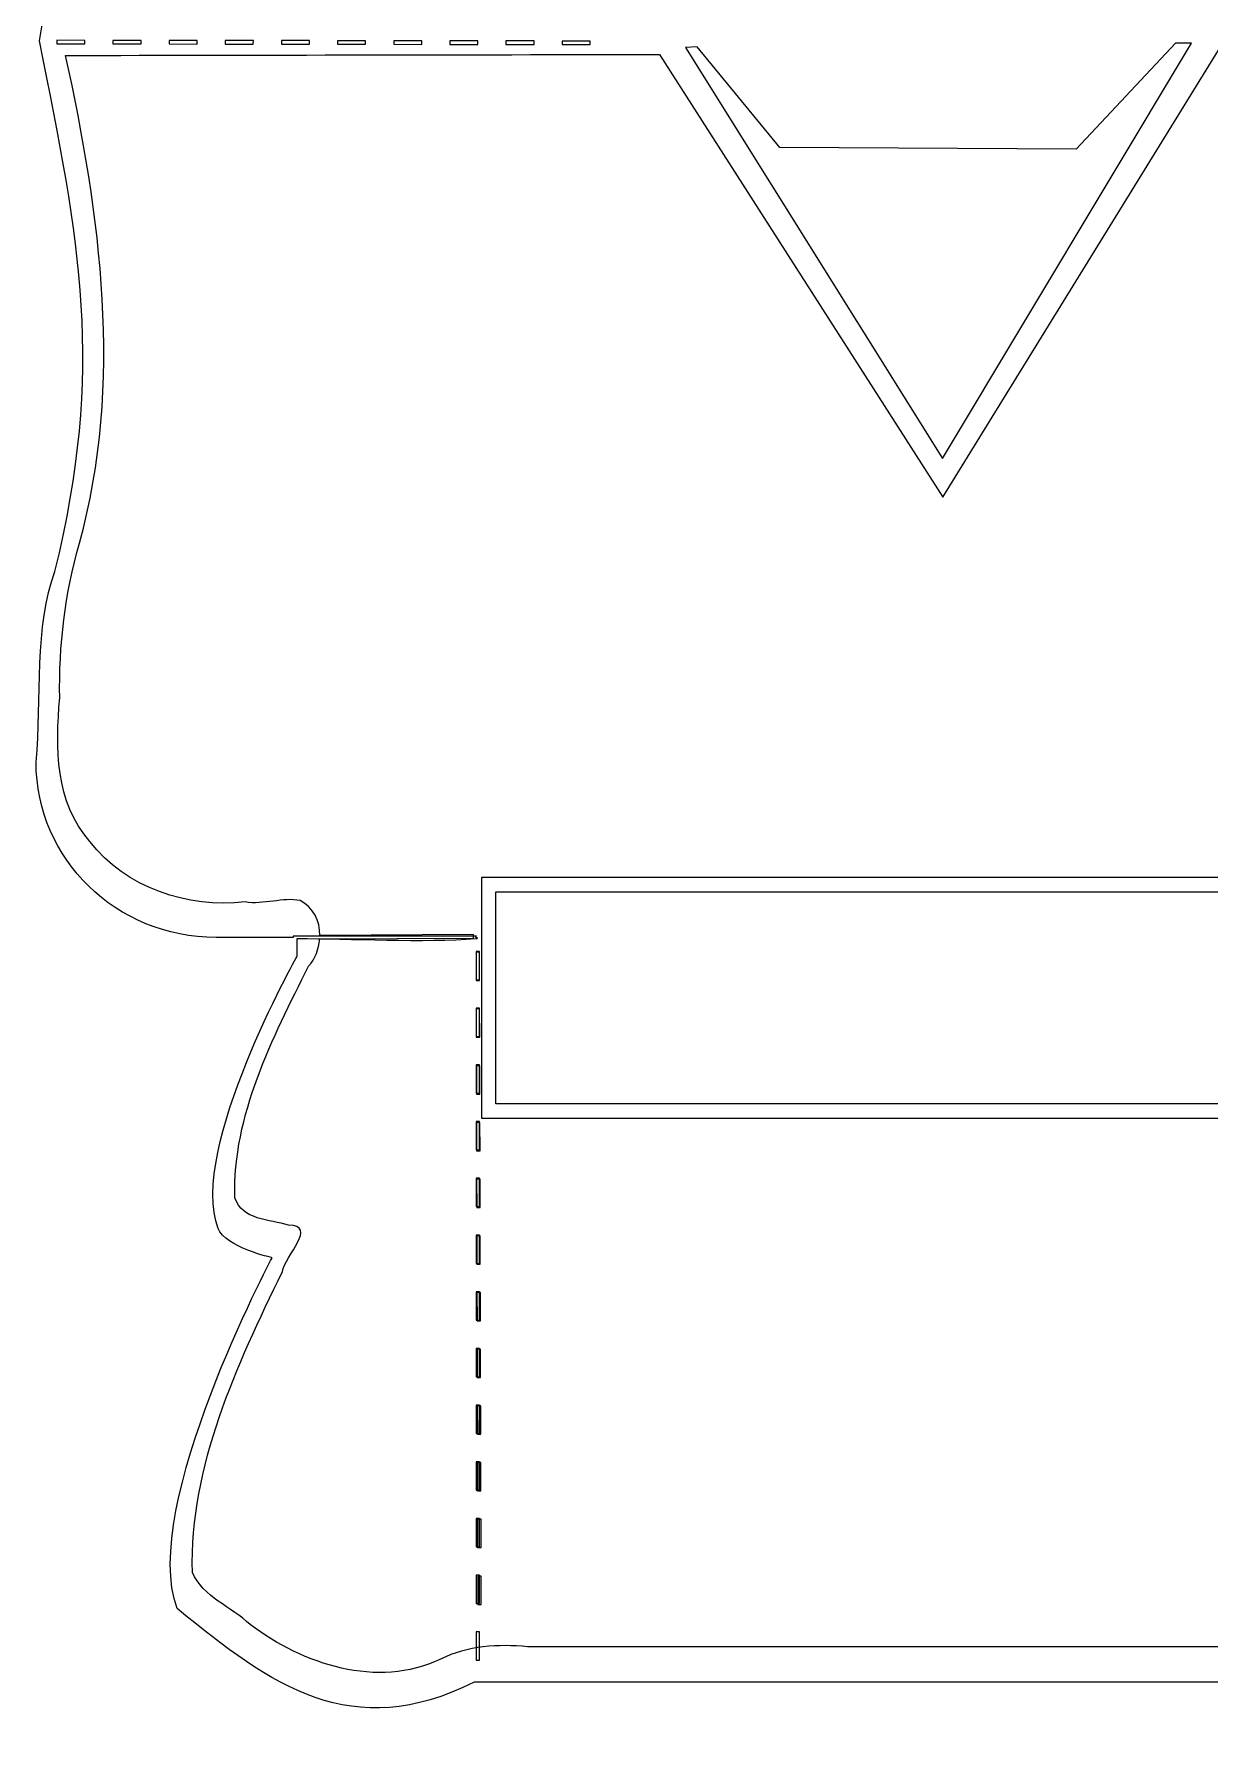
# Model space of a CAD drawing. Header units: centimetres. Extents: x -6.4 to 7.1, y -12.8 to 12.5.
# Drawn here: x -6.43 to 2.34, y -12.82 to -0.02 of the extents above; entities that cross this region are included whole.
import ezdxf

# ---------------------------------------------------------------- set-up
doc = ezdxf.new("R2010")
doc.units = ezdxf.units.CM
doc.header["$MEASUREMENT"] = 0
doc.layers.add('Layer 1', color=7, linetype='Continuous')

msp = doc.modelspace()

# ---------------------------------------------------------------- linework, layer by layer
at = {"layer": 'Layer 1', "color": 216, "lineweight": 9}
for points, knots in [([(-3.97056, 12.34544), (-4.47355, 12.33136), (-4.82546, 12.06632), (-5.36706, 11.63024), (-5.36706, 11.63024), (-5.64896, 10.87347), (-4.65765, 9.01169), (-4.65765, 9.01169), (-4.65765, 9.01169), (-4.65765, 9.01169), (-5.00842, 8.93373), (-5.06114, 8.79341), (-5.06114, 8.79341), (-5.28301, 8.20287), (-4.47162, 6.76025), (-4.47162, 6.76025), (-4.47162, 6.76025), (-4.47162, 6.76025), (-4.47162, 6.63457), (-4.47162, 6.63457), (-4.47162, 6.63457), (-4.47162, 6.63457), (-3.13465, 6.63457), (-3.13465, 6.63457), (-3.13465, 6.63457), (-3.13433, 6.62866), (-3.13396, 6.62291), (-3.13301, 6.61721), (-3.13301, 6.61721), (-3.13301, 6.61721), (-4.5014, 6.61721), (-4.5014, 6.61721), (-4.5014, 6.61721), (-4.5014, 6.61721), (-4.5014, 6.62052), (-4.5014, 6.62052), (-4.5014, 6.62052), (-4.5014, 6.62052), (-5.07604, 6.62052), (-5.07604, 6.62052), (-5.07604, 6.62052), (-5.82052, 6.62052), (-6.41963, 6.03673), (-6.41963, 5.31166), (-6.41963, 5.31166), (-6.37615, 4.83892), (-6.43305, 4.29024), (-6.27907, 3.8887), (-6.27907, 3.8887), (-5.77028, 2.56193), (-6.22009, 1.04827), (-6.394, -0.0693), (-6.394, -0.0693), (-6.0905, -1.57284), (-5.90553, -2.51207), (-6.27907, -4.03061), (-6.27907, -4.03061), (-6.43305, -4.43215), (-6.37615, -4.98083), (-6.41963, -5.45357), (-6.41963, -5.45357), (-6.41963, -6.17864), (-5.82053, -6.76243), (-5.07604, -6.76243), (-5.07604, -6.76243), (-5.07604, -6.76243), (-4.5014, -6.76243), (-4.5014, -6.76243), (-4.5014, -6.76243), (-4.5014, -6.76243), (-4.5014, -6.75333), (-4.5014, -6.75333), (-4.5014, -6.75333), (-4.5014, -6.75333), (-3.13135, -6.75333), (-3.13135, -6.75333), (-3.13135, -6.75333), (-3.13135, -6.75359), (-3.13135, -6.75389), (-3.13135, -6.75416), (-3.13135, -6.75416), (-3.16744, -6.75818), (-3.09864, -6.7686), (-3.13631, -6.77152), (-3.13631, -6.77152), (-3.51791, -6.80108), (-4.07958, -6.77069), (-4.47163, -6.77069), (-4.47163, -6.77069), (-4.47163, -6.77069), (-4.47163, -6.90215), (-4.47163, -6.90215), (-4.47163, -6.90215), (-4.47163, -6.90215), (-5.28302, -8.34476), (-5.06115, -8.93531), (-5.06115, -8.93531), (-5.00843, -9.07563), (-4.65766, -9.15359), (-4.65766, -9.15359), (-4.65766, -9.15359), (-4.65766, -9.15359), (-5.64897, -11.01536), (-5.36707, -11.77214), (-5.36707, -11.77214), (-4.65746, -12.35585), (-4.06471, -12.77802), (-3.14871, -12.3228), (-3.14871, -12.3228), (-3.14871, -12.3228), (4.05457, -12.3228), (4.05457, -12.3228), (4.05457, -12.3228), (4.83856, -12.81926), (5.57665, -12.28863), (6.19273, -11.7895), (6.19273, -11.7895), (6.47462, -11.03273), (5.48249, -9.17095), (5.48249, -9.17095), (5.48249, -9.17095), (5.48249, -9.17095), (5.83326, -9.09382), (5.88598, -8.9535), (5.88598, -8.9535), (6.10785, -8.36296), (5.29645, -6.92034), (5.29645, -6.92034), (5.29645, -6.92034), (5.29645, -6.92034), (5.29645, -6.77069), (5.29645, -6.77069), (5.29645, -6.77069), (5.29645, -6.77069), (4.02397, -6.77069), (4.02397, -6.77069), (4.02397, -6.77069), (4.02371, -6.76871), (4.02341, -6.76685), (4.02315, -6.7649), (4.02315, -6.7649), (4.02246, -6.76101), (4.02154, -6.75716), (4.02066, -6.75332), (4.02066, -6.75332), (4.02066, -6.75332), (5.30554, -6.75332), (5.30554, -6.75332), (5.30554, -6.75332), (5.30554, -6.75332), (5.30554, -6.76242), (5.30554, -6.76242), (5.30554, -6.76242), (5.30554, -6.76242), (5.34771, -6.76242), (5.34771, -6.76242), (5.34771, -6.76242), (5.40866, -6.76242), (5.46837, -6.75843), (5.52713, -6.75084), (5.52713, -6.75084), (5.52713, -6.75084), (6.0009, -6.75084), (6.0009, -6.75084), (6.0009, -6.75084), (6.58483, -6.75084), (7.05427, -6.16718), (7.05427, -5.44198), (7.05427, -5.44198), (7.02017, -4.96916), (7.0886, -4.41373), (6.9443, -4.01819), (6.9443, -4.01819), (6.37768, -2.465), (6.77332, -1.15835), (7.02698, -0.08582), (7.02698, -0.08582), (7.03358, -0.08595), (7.03368, -0.06664), (7.03442, -0.05605), (7.03442, -0.05605), (6.60222, 1.46282), (6.54415, 2.3286), (6.9443, 3.87632), (6.9443, 3.87632), (7.0886, 4.27186), (7.02016, 4.82729), (7.05427, 5.30011), (7.05427, 5.30011), (7.05427, 6.02531), (6.58483, 6.60814), (6.0009, 6.60814), (6.0009, 6.60814), (6.0009, 6.60814), (5.52713, 6.60814), (5.52713, 6.60814), (5.52713, 6.60814), (5.46836, 6.61572), (5.40866, 6.62054), (5.34771, 6.62054), (5.34771, 6.62054), (5.34771, 6.62054), (5.30554, 6.62054), (5.30554, 6.62054), (5.30554, 6.62054), (5.30554, 6.62054), (5.30554, 6.61723), (5.30554, 6.61723), (5.30554, 6.61723), (5.30554, 6.61723), (4.02231, 6.61723), (4.02231, 6.61723), (4.02231, 6.61723), (4.02326, 6.62293), (4.02366, 6.62869), (4.02395, 6.63459), (4.02395, 6.63459), (4.02395, 6.63459), (5.29643, 6.63459), (5.29643, 6.63459), (5.29643, 6.63459), (5.29643, 6.63459), (5.29643, 6.77846), (5.29643, 6.77846), (5.29643, 6.77846), (5.29643, 6.77846), (6.10782, 8.22107), (5.88596, 8.81162), (5.88596, 8.81162), (5.83324, 8.95194), (5.48247, 9.02907), (5.48247, 9.02907), (5.48247, 9.02907), (5.48247, 9.02907), (6.4746, 10.89084), (6.19271, 11.64762), (6.19271, 11.64762), (5.51663, 12.23456), (4.95413, 12.5201), (4.06281, 12.20159), (4.06281, 12.20159), (4.06281, 12.20159), (2.64233, 12.20159), (2.64233, 12.20159), (2.64233, 12.20159), (2.64207, 12.19938), (2.64167, 12.19719), (2.64151, 12.19498), (2.64151, 12.19498), (2.64151, 12.19498), (2.63987, 12.19498), (2.63987, 12.19498), (2.63987, 12.19498), (2.63987, 12.19498), (2.63987, 12.1925), (2.63987, 12.1925), (2.63987, 12.1925), (2.63987, 12.1925), (-1.81836, 12.1925), (-1.81836, 12.1925), (-1.81836, 12.1925), (-1.81876, 12.19557), (-1.81952, 12.19854), (-1.82, 12.2016), (-1.82, 12.2016), (-1.82, 12.2016), (-3.15862, 12.2016), (-3.15862, 12.2016), (-3.15862, 12.2016), (-3.48156, 12.30642), (-3.74193, 12.35187), (-3.97056, 12.34547), (-3.97056, 12.34547), (-3.97056, 12.34547), (-3.97056, 12.34544), (-3.97056, 12.34544)], [0, 0, 0, 0, 0.01428571, 0.01428571, 0.01428571, 0.01428571, 0.02857143, 0.02857143, 0.02857143, 0.02857143, 0.04285714, 0.04285714, 0.04285714, 0.04285714, 0.05714286, 0.05714286, 0.05714286, 0.05714286, 0.07142857, 0.07142857, 0.07142857, 0.07142857, 0.08571429, 0.08571429, 0.08571429, 0.08571429, 0.1, 0.1, 0.1, 0.1, 0.11428571, 0.11428571, 0.11428571, 0.11428571, 0.12857143, 0.12857143, 0.12857143, 0.12857143, 0.14285714, 0.14285714, 0.14285714, 0.14285714, 0.15714286, 0.15714286, 0.15714286, 0.15714286, 0.17142857, 0.17142857, 0.17142857, 0.17142857, 0.18571429, 0.18571429, 0.18571429, 0.18571429, 0.2, 0.2, 0.2, 0.2, 0.21428571, 0.21428571, 0.21428571, 0.21428571, 0.22857143, 0.22857143, 0.22857143, 0.22857143, 0.24285714, 0.24285714, 0.24285714, 0.24285714, 0.25714286, 0.25714286, 0.25714286, 0.25714286, 0.27142857, 0.27142857, 0.27142857, 0.27142857, 0.28571429, 0.28571429, 0.28571429, 0.28571429, 0.3, 0.3, 0.3, 0.3, 0.31428571, 0.31428571, 0.31428571, 0.31428571, 0.32857143, 0.32857143, 0.32857143, 0.32857143, 0.34285714, 0.34285714, 0.34285714, 0.34285714, 0.35714286, 0.35714286, 0.35714286, 0.35714286, 0.37142857, 0.37142857, 0.37142857, 0.37142857, 0.38571429, 0.38571429, 0.38571429, 0.38571429, 0.4, 0.4, 0.4, 0.4, 0.41428571, 0.41428571, 0.41428571, 0.41428571, 0.42857143, 0.42857143, 0.42857143, 0.42857143, 0.44285714, 0.44285714, 0.44285714, 0.44285714, 0.45714286, 0.45714286, 0.45714286, 0.45714286, 0.47142857, 0.47142857, 0.47142857, 0.47142857, 0.48571429, 0.48571429, 0.48571429, 0.48571429, 0.5, 0.5, 0.5, 0.5, 0.51428571, 0.51428571, 0.51428571, 0.51428571, 0.52857143, 0.52857143, 0.52857143, 0.52857143, 0.54285714, 0.54285714, 0.54285714, 0.54285714, 0.55714286, 0.55714286, 0.55714286, 0.55714286, 0.57142857, 0.57142857, 0.57142857, 0.57142857, 0.58571429, 0.58571429, 0.58571429, 0.58571429, 0.6, 0.6, 0.6, 0.6, 0.61428571, 0.61428571, 0.61428571, 0.61428571, 0.62857143, 0.62857143, 0.62857143, 0.62857143, 0.64285714, 0.64285714, 0.64285714, 0.64285714, 0.65714286, 0.65714286, 0.65714286, 0.65714286, 0.67142857, 0.67142857, 0.67142857, 0.67142857, 0.68571429, 0.68571429, 0.68571429, 0.68571429, 0.7, 0.7, 0.7, 0.7, 0.71428571, 0.71428571, 0.71428571, 0.71428571, 0.72857143, 0.72857143, 0.72857143, 0.72857143, 0.74285714, 0.74285714, 0.74285714, 0.74285714, 0.75714286, 0.75714286, 0.75714286, 0.75714286, 0.77142857, 0.77142857, 0.77142857, 0.77142857, 0.78571429, 0.78571429, 0.78571429, 0.78571429, 0.8, 0.8, 0.8, 0.8, 0.81428571, 0.81428571, 0.81428571, 0.81428571, 0.82857143, 0.82857143, 0.82857143, 0.82857143, 0.84285714, 0.84285714, 0.84285714, 0.84285714, 0.85714286, 0.85714286, 0.85714286, 0.85714286, 0.87142857, 0.87142857, 0.87142857, 0.87142857, 0.88571429, 0.88571429, 0.88571429, 0.88571429, 0.9, 0.9, 0.9, 0.9, 0.91428571, 0.91428571, 0.91428571, 0.91428571, 0.92857143, 0.92857143, 0.92857143, 0.92857143, 0.94285714, 0.94285714, 0.94285714, 0.94285714, 0.95714286, 0.95714286, 0.95714286, 0.95714286, 0.97142857, 0.97142857, 0.97142857, 0.97142857, 1, 1, 1, 1]), ([(-6.26499, -0.06434), (-6.26499, -0.06434), (-6.05498, -0.06517), (-6.05498, -0.06517), (-6.05498, -0.06517), (-6.05498, -0.06517), (-6.05498, -0.0908), (-6.05498, -0.0908), (-6.05498, -0.0908), (-6.05498, -0.0908), (-6.26499, -0.0908), (-6.26499, -0.0908), (-6.26499, -0.0908), (-6.26499, -0.0908), (-6.26499, -0.06434), (-6.26499, -0.06434)], [0, 0, 0, 0, 0.2, 0.2, 0.2, 0.2, 0.4, 0.4, 0.4, 0.4, 0.6, 0.6, 0.6, 0.6, 1, 1, 1, 1]), ([(-5.8458, -0.06517), (-5.8458, -0.06517), (-5.63579, -0.06517), (-5.63579, -0.06517), (-5.63579, -0.06517), (-5.63579, -0.06517), (-5.63579, -0.09163), (-5.63579, -0.09163), (-5.63579, -0.09163), (-5.63579, -0.09163), (-5.8458, -0.09163), (-5.8458, -0.09163), (-5.8458, -0.09163), (-5.8458, -0.09163), (-5.8458, -0.06517), (-5.8458, -0.06517)], [0, 0, 0, 0, 0.2, 0.2, 0.2, 0.2, 0.4, 0.4, 0.4, 0.4, 0.6, 0.6, 0.6, 0.6, 1, 1, 1, 1]), ([(-5.42659, -0.06599), (-5.42659, -0.06599), (-5.21658, -0.06599), (-5.21658, -0.06599), (-5.21658, -0.06599), (-5.21658, -0.06599), (-5.21658, -0.09245), (-5.21658, -0.09245), (-5.21658, -0.09245), (-5.21658, -0.09245), (-5.42659, -0.09162), (-5.42659, -0.09162), (-5.42659, -0.09162), (-5.42659, -0.09162), (-5.42659, -0.06599), (-5.42659, -0.06599)], [0, 0, 0, 0, 0.2, 0.2, 0.2, 0.2, 0.4, 0.4, 0.4, 0.4, 0.6, 0.6, 0.6, 0.6, 1, 1, 1, 1]), ([(-5.0074, -0.06599), (-5.0074, -0.06599), (-4.79739, -0.06682), (-4.79739, -0.06682), (-4.79739, -0.06682), (-4.79739, -0.06682), (-4.79821, -0.09245), (-4.79821, -0.09245), (-4.79821, -0.09245), (-4.79821, -0.09245), (-5.00739, -0.09245), (-5.00739, -0.09245), (-5.00739, -0.09245), (-5.00739, -0.09245), (-5.00739, -0.06599), (-5.00739, -0.06599), (-5.00739, -0.06599), (-5.00739, -0.06599), (-5.0074, -0.06599), (-5.0074, -0.06599)], [0, 0, 0, 0, 0.16666667, 0.16666667, 0.16666667, 0.16666667, 0.33333333, 0.33333333, 0.33333333, 0.33333333, 0.5, 0.5, 0.5, 0.5, 0.66666667, 0.66666667, 0.66666667, 0.66666667, 1, 1, 1, 1]), ([(-4.5882, -0.06682), (-4.5882, -0.06682), (-4.37902, -0.06682), (-4.37902, -0.06682), (-4.37902, -0.06682), (-4.37902, -0.06682), (-4.37902, -0.09328), (-4.37902, -0.09328), (-4.37902, -0.09328), (-4.37902, -0.09328), (-4.5882, -0.09328), (-4.5882, -0.09328), (-4.5882, -0.09328), (-4.5882, -0.09328), (-4.5882, -0.06682), (-4.5882, -0.06682)], [0, 0, 0, 0, 0.2, 0.2, 0.2, 0.2, 0.4, 0.4, 0.4, 0.4, 0.6, 0.6, 0.6, 0.6, 1, 1, 1, 1]), ([(-4.169, -0.06765), (-4.169, -0.06765), (-3.95981, -0.06765), (-3.95981, -0.06765), (-3.95981, -0.06765), (-3.95981, -0.06765), (-3.95981, -0.09411), (-3.95981, -0.09411), (-3.95981, -0.09411), (-3.95981, -0.09411), (-4.169, -0.09411), (-4.169, -0.09411), (-4.169, -0.09411), (-4.169, -0.09411), (-4.169, -0.06765), (-4.169, -0.06765)], [0, 0, 0, 0, 0.2, 0.2, 0.2, 0.2, 0.4, 0.4, 0.4, 0.4, 0.6, 0.6, 0.6, 0.6, 1, 1, 1, 1]), ([(-3.7498, -0.06847), (-3.7498, -0.06847), (-3.54062, -0.06847), (-3.54062, -0.06847), (-3.54062, -0.06847), (-3.54062, -0.06847), (-3.54062, -0.09493), (-3.54062, -0.09493), (-3.54062, -0.09493), (-3.54062, -0.09493), (-3.7498, -0.0941), (-3.7498, -0.0941), (-3.7498, -0.0941), (-3.7498, -0.0941), (-3.7498, -0.06847), (-3.7498, -0.06847)], [0, 0, 0, 0, 0.2, 0.2, 0.2, 0.2, 0.4, 0.4, 0.4, 0.4, 0.6, 0.6, 0.6, 0.6, 1, 1, 1, 1]), ([(-3.3306, -0.06847), (-3.3306, -0.06847), (-3.12141, -0.0693), (-3.12141, -0.0693), (-3.12141, -0.0693), (-3.12141, -0.0693), (-3.12141, -0.09493), (-3.12141, -0.09493), (-3.12141, -0.09493), (-3.12141, -0.09493), (-3.3306, -0.09493), (-3.3306, -0.09493), (-3.3306, -0.09493), (-3.3306, -0.09493), (-3.3306, -0.06847), (-3.3306, -0.06847)], [0, 0, 0, 0, 0.2, 0.2, 0.2, 0.2, 0.4, 0.4, 0.4, 0.4, 0.6, 0.6, 0.6, 0.6, 1, 1, 1, 1]), ([(-2.91223, -0.0693), (-2.91223, -0.0693), (-2.70222, -0.0693), (-2.70222, -0.0693), (-2.70222, -0.0693), (-2.70222, -0.0693), (-2.70222, -0.09576), (-2.70222, -0.09576), (-2.70222, -0.09576), (-2.70222, -0.09576), (-2.91223, -0.09576), (-2.91223, -0.09576), (-2.91223, -0.09576), (-2.91223, -0.09576), (-2.91223, -0.0693), (-2.91223, -0.0693)], [0, 0, 0, 0, 0.2, 0.2, 0.2, 0.2, 0.4, 0.4, 0.4, 0.4, 0.6, 0.6, 0.6, 0.6, 1, 1, 1, 1]), ([(-2.49303, -0.07012), (-2.49303, -0.07012), (-2.28302, -0.07012), (-2.28302, -0.07012), (-2.28302, -0.07012), (-2.28302, -0.07012), (-2.28302, -0.09658), (-2.28302, -0.09658), (-2.28302, -0.09658), (-2.28302, -0.09658), (-2.49303, -0.09575), (-2.49303, -0.09575), (-2.49303, -0.09575), (-2.49303, -0.09575), (-2.49303, -0.07012), (-2.49303, -0.07012)], [0, 0, 0, 0, 0.2, 0.2, 0.2, 0.2, 0.4, 0.4, 0.4, 0.4, 0.6, 0.6, 0.6, 0.6, 1, 1, 1, 1]), ([(2.08592, -0.08582), (2.08592, -0.08582), (2.20664, -0.08582), (2.20664, -0.08582), (2.20664, -0.08582), (2.20664, -0.08582), (0.34794, -3.18723), (0.34794, -3.18723), (0.34794, -3.18723), (0.34794, -3.18723), (-1.57194, -0.11724), (-1.57194, -0.11724), (-1.57194, -0.11724), (-1.57194, -0.11724), (-1.48512, -0.11393), (-1.48512, -0.11393), (-1.48512, -0.11393), (-1.48512, -0.11393), (-0.86666, -0.86551), (-0.86666, -0.86551), (-0.86666, -0.86551), (-0.86666, -0.86551), (1.34592, -0.87626), (1.34592, -0.87626), (1.34592, -0.87626), (1.34592, -0.87626), (2.08593, -0.08582), (2.08593, -0.08582), (2.08593, -0.08582), (2.08593, -0.08582), (2.08592, -0.08582), (2.08592, -0.08582)], [0, 0, 0, 0, 0.11111111, 0.11111111, 0.11111111, 0.11111111, 0.22222222, 0.22222222, 0.22222222, 0.22222222, 0.33333333, 0.33333333, 0.33333333, 0.33333333, 0.44444444, 0.44444444, 0.44444444, 0.44444444, 0.55555556, 0.55555556, 0.55555556, 0.55555556, 0.66666667, 0.66666667, 0.66666667, 0.66666667, 0.77777778, 0.77777778, 0.77777778, 0.77777778, 1, 1, 1, 1]), ([(-3.13464, -6.86742), (-3.13464, -6.86742), (-3.10818, -6.86742), (-3.10818, -6.86742), (-3.10818, -6.86742), (-3.10818, -6.86742), (-3.10818, -7.07909), (-3.10818, -7.07909), (-3.10818, -7.07909), (-3.10818, -7.07909), (-3.13464, -7.07909), (-3.13464, -7.07909), (-3.13464, -7.07909), (-3.13464, -7.07909), (-3.13464, -6.86742), (-3.13464, -6.86742)], [0, 0, 0, 0, 0.2, 0.2, 0.2, 0.2, 0.4, 0.4, 0.4, 0.4, 0.6, 0.6, 0.6, 0.6, 1, 1, 1, 1]), ([(-3.13464, -7.29076), (-3.13464, -7.29076), (-3.10818, -7.29076), (-3.10818, -7.29076), (-3.10818, -7.29076), (-3.10818, -7.29076), (-3.10818, -7.50243), (-3.10818, -7.50243), (-3.10818, -7.50243), (-3.10818, -7.50243), (-3.13464, -7.50243), (-3.13464, -7.50243), (-3.13464, -7.50243), (-3.13464, -7.50243), (-3.13464, -7.29076), (-3.13464, -7.29076)], [0, 0, 0, 0, 0.2, 0.2, 0.2, 0.2, 0.4, 0.4, 0.4, 0.4, 0.6, 0.6, 0.6, 0.6, 1, 1, 1, 1]), ([(-3.13464, -7.71409), (-3.13464, -7.71409), (-3.10818, -7.71409), (-3.10818, -7.71409), (-3.10818, -7.71409), (-3.10818, -7.71409), (-3.10818, -7.92576), (-3.10818, -7.92576), (-3.10818, -7.92576), (-3.10818, -7.92576), (-3.13464, -7.92576), (-3.13464, -7.92576), (-3.13464, -7.92576), (-3.13464, -7.92576), (-3.13464, -7.71409), (-3.13464, -7.71409)], [0, 0, 0, 0, 0.2, 0.2, 0.2, 0.2, 0.4, 0.4, 0.4, 0.4, 0.6, 0.6, 0.6, 0.6, 1, 1, 1, 1]), ([(-3.13464, -8.13742), (-3.13464, -8.13742), (-3.10818, -8.13742), (-3.10818, -8.13742), (-3.10818, -8.13742), (-3.10818, -8.13742), (-3.10818, -8.34909), (-3.10818, -8.34909), (-3.10818, -8.34909), (-3.10818, -8.34909), (-3.13464, -8.34909), (-3.13464, -8.34909), (-3.13464, -8.34909), (-3.13464, -8.34909), (-3.13464, -8.13742), (-3.13464, -8.13742)], [0, 0, 0, 0, 0.2, 0.2, 0.2, 0.2, 0.4, 0.4, 0.4, 0.4, 0.6, 0.6, 0.6, 0.6, 1, 1, 1, 1]), ([(-3.13464, -8.56076), (-3.13464, -8.56076), (-3.10818, -8.56076), (-3.10818, -8.56076), (-3.10818, -8.56076), (-3.10818, -8.56076), (-3.10818, -8.77243), (-3.10818, -8.77243), (-3.10818, -8.77243), (-3.10818, -8.77243), (-3.13464, -8.77243), (-3.13464, -8.77243), (-3.13464, -8.77243), (-3.13464, -8.77243), (-3.13464, -8.56076), (-3.13464, -8.56076)], [0, 0, 0, 0, 0.2, 0.2, 0.2, 0.2, 0.4, 0.4, 0.4, 0.4, 0.6, 0.6, 0.6, 0.6, 1, 1, 1, 1]), ([(-3.13464, -8.98409), (-3.13464, -8.98409), (-3.10818, -8.98409), (-3.10818, -8.98409), (-3.10818, -8.98409), (-3.10818, -8.98409), (-3.10818, -9.19576), (-3.10818, -9.19576), (-3.10818, -9.19576), (-3.10818, -9.19576), (-3.13464, -9.19576), (-3.13464, -9.19576), (-3.13464, -9.19576), (-3.13464, -9.19576), (-3.13464, -8.98409), (-3.13464, -8.98409)], [0, 0, 0, 0, 0.2, 0.2, 0.2, 0.2, 0.4, 0.4, 0.4, 0.4, 0.6, 0.6, 0.6, 0.6, 1, 1, 1, 1]), ([(-3.13464, -9.40742), (-3.13464, -9.40742), (-3.10818, -9.40742), (-3.10818, -9.40742), (-3.10818, -9.40742), (-3.10818, -9.40742), (-3.10818, -9.61909), (-3.10818, -9.61909), (-3.10818, -9.61909), (-3.10818, -9.61909), (-3.13464, -9.61909), (-3.13464, -9.61909), (-3.13464, -9.61909), (-3.13464, -9.61909), (-3.13464, -9.40742), (-3.13464, -9.40742)], [0, 0, 0, 0, 0.2, 0.2, 0.2, 0.2, 0.4, 0.4, 0.4, 0.4, 0.6, 0.6, 0.6, 0.6, 1, 1, 1, 1]), ([(-3.13464, -9.83076), (-3.13464, -9.83076), (-3.10818, -9.83076), (-3.10818, -9.83076), (-3.10818, -9.83076), (-3.10818, -9.83076), (-3.10818, -10.04243), (-3.10818, -10.04243), (-3.10818, -10.04243), (-3.10818, -10.04243), (-3.13464, -10.04243), (-3.13464, -10.04243), (-3.13464, -10.04243), (-3.13464, -10.04243), (-3.13464, -9.83076), (-3.13464, -9.83076)], [0, 0, 0, 0, 0.2, 0.2, 0.2, 0.2, 0.4, 0.4, 0.4, 0.4, 0.6, 0.6, 0.6, 0.6, 1, 1, 1, 1]), ([(-3.13464, -10.25409), (-3.13464, -10.25409), (-3.10818, -10.25409), (-3.10818, -10.25409), (-3.10818, -10.25409), (-3.10818, -10.25409), (-3.10818, -10.46576), (-3.10818, -10.46576), (-3.10818, -10.46576), (-3.10818, -10.46576), (-3.13464, -10.46576), (-3.13464, -10.46576), (-3.13464, -10.46576), (-3.13464, -10.46576), (-3.13464, -10.25409), (-3.13464, -10.25409)], [0, 0, 0, 0, 0.2, 0.2, 0.2, 0.2, 0.4, 0.4, 0.4, 0.4, 0.6, 0.6, 0.6, 0.6, 1, 1, 1, 1]), ([(-3.13464, -10.67742), (-3.13464, -10.67742), (-3.10818, -10.67742), (-3.10818, -10.67742), (-3.10818, -10.67742), (-3.10818, -10.67742), (-3.10818, -10.88909), (-3.10818, -10.88909), (-3.10818, -10.88909), (-3.10818, -10.88909), (-3.13464, -10.88909), (-3.13464, -10.88909), (-3.13464, -10.88909), (-3.13464, -10.88909), (-3.13464, -10.67742), (-3.13464, -10.67742)], [0, 0, 0, 0, 0.2, 0.2, 0.2, 0.2, 0.4, 0.4, 0.4, 0.4, 0.6, 0.6, 0.6, 0.6, 1, 1, 1, 1]), ([(-3.13464, -11.10076), (-3.13464, -11.10076), (-3.10818, -11.10076), (-3.10818, -11.10076), (-3.10818, -11.10076), (-3.10818, -11.10076), (-3.10818, -11.31243), (-3.10818, -11.31243), (-3.10818, -11.31243), (-3.10818, -11.31243), (-3.13464, -11.31243), (-3.13464, -11.31243), (-3.13464, -11.31243), (-3.13464, -11.31243), (-3.13464, -11.10076), (-3.13464, -11.10076)], [0, 0, 0, 0, 0.2, 0.2, 0.2, 0.2, 0.4, 0.4, 0.4, 0.4, 0.6, 0.6, 0.6, 0.6, 1, 1, 1, 1]), ([(-3.13464, -11.52409), (-3.13464, -11.52409), (-3.10818, -11.52409), (-3.10818, -11.52409), (-3.10818, -11.52409), (-3.10818, -11.52409), (-3.10818, -11.73576), (-3.10818, -11.73576), (-3.10818, -11.73576), (-3.10818, -11.73576), (-3.13464, -11.73576), (-3.13464, -11.73576), (-3.13464, -11.73576), (-3.13464, -11.73576), (-3.13464, -11.52409), (-3.13464, -11.52409)], [0, 0, 0, 0, 0.2, 0.2, 0.2, 0.2, 0.4, 0.4, 0.4, 0.4, 0.6, 0.6, 0.6, 0.6, 1, 1, 1, 1]), ([(-3.13464, -11.94742), (-3.13464, -11.94742), (-3.10818, -11.94742), (-3.10818, -11.94742), (-3.10818, -11.94742), (-3.10818, -11.94742), (-3.10818, -12.15909), (-3.10818, -12.15909), (-3.10818, -12.15909), (-3.10818, -12.15909), (-3.13464, -12.15909), (-3.13464, -12.15909), (-3.13464, -12.15909), (-3.13464, -12.15909), (-3.13464, -11.94742), (-3.13464, -11.94742)], [0, 0, 0, 0, 0.2, 0.2, 0.2, 0.2, 0.4, 0.4, 0.4, 0.4, 0.6, 0.6, 0.6, 0.6, 1, 1, 1, 1])]:
    msp.add_open_spline(points, degree=3, knots=knots, dxfattribs=at)
at = {"layer": 'Layer 1', "color": 42, "lineweight": 9}
for points, knots in [([(2.40673, -0.13876), (2.40673, -0.13876), (0.35042, -3.47582), (0.35042, -3.47582), (0.35042, -3.47582), (0.35042, -3.47582), (-1.76459, -0.17018), (-1.76459, -0.17018), (-1.76459, -0.17018), (-3.22393, -0.17257), (-4.7395, -0.17523), (-6.19884, -0.17762), (-6.19884, -0.17762), (-5.93937, -1.36738), (-5.76443, -2.62721), (-6.09631, -3.81895), (-6.09631, -3.81895), (-6.20413, -4.19534), (-6.25009, -4.58209), (-6.24348, -4.97402), (-6.24348, -4.97402), (-6.2745, -5.34407), (-6.27773, -5.75332), (-6.01858, -6.04641), (-6.01858, -6.04641), (-5.74951, -6.39425), (-5.28814, -6.54585), (-4.85855, -6.49786), (-4.85855, -6.49786), (-4.721, -6.52132), (-4.57715, -6.46037), (-4.44927, -6.48711), (-4.44927, -6.48711), (-4.34811, -6.53823), (-4.30036, -6.6418), (-4.30044, -6.74756), (-4.30044, -6.74756), (-4.30044, -6.74756), (-3.15529, -6.74095), (-3.15529, -6.74095), (-3.15529, -6.74095), (-3.15529, -6.74095), (-3.15529, -6.76741), (-3.15529, -6.76741), (-3.15529, -6.76741), (-3.15529, -6.76741), (-4.30209, -6.77402), (-4.30209, -6.77402), (-4.30209, -6.77402), (-4.30762, -6.84799), (-4.33552, -6.9213), (-4.38477, -6.97576), (-4.38477, -6.97576), (-4.65419, -7.51543), (-4.95333, -8.08726), (-4.93543, -8.70547), (-4.93543, -8.70547), (-4.88475, -8.87378), (-4.67292, -8.8663), (-4.53525, -8.91135), (-4.53525, -8.91135), (-4.31182, -8.90899), (-4.56167, -9.14001), (-4.58073, -9.25696), (-4.58073, -9.25696), (-4.92271, -9.96109), (-5.27275, -10.70723), (-5.25294, -11.50261), (-5.25294, -11.50261), (-5.17434, -11.68788), (-4.96025, -11.76004), (-4.82134, -11.89287), (-4.82134, -11.89287), (-4.42267, -12.19011), (-3.87428, -12.37574), (-3.40003, -12.15001), (-3.40003, -12.15001), (-3.19623, -12.05151), (-2.97156, -12.03671), (-2.75015, -12.05823), (-2.75015, -12.05823), (-2.75015, -12.05823), (4.10256, -12.05823), (4.10256, -12.05823), (4.10256, -12.05823), (4.51801, -12.37793), (5.12586, -12.26801), (5.52883, -11.97307), (5.52883, -11.97307), (5.71685, -11.85411), (5.9125, -11.72676), (6.05965, -11.56545), (6.05965, -11.56545), (6.15333, -10.95471), (5.86973, -10.37003), (5.65864, -9.81093), (5.65864, -9.81093), (5.53796, -9.5246), (5.39879, -9.24346), (5.2535, -8.96674), (5.2535, -8.96674), (5.41009, -8.87786), (5.66604, -8.92869), (5.74959, -8.74019), (5.74959, -8.74019), (5.81213, -8.20461), (5.53295, -7.71382), (5.33618, -7.23124), (5.33618, -7.23124), (5.26321, -7.08784), (5.1554, -6.93454), (5.13609, -6.77318), (5.13609, -6.77318), (5.13609, -6.77318), (4.08768, -6.76739), (4.08768, -6.76739), (4.08768, -6.76739), (4.08768, -6.76739), (4.08768, -6.74093), (4.08768, -6.74093), (4.08768, -6.74093), (4.08768, -6.74093), (5.13278, -6.74672), (5.13278, -6.74672), (5.13278, -6.74672), (5.12962, -6.69039), (5.13805, -6.63294), (5.16337, -6.57474), (5.16337, -6.57474), (5.18914, -6.5302), (5.26332, -6.4819), (5.45441, -6.49288), (5.45441, -6.49288), (5.81065, -6.46781), (6.241, -6.56294), (6.5177, -6.27625), (6.5177, -6.27625), (6.86559, -5.96073), (6.93346, -5.4453), (6.88646, -4.99633), (6.88646, -4.99633), (6.90163, -4.51865), (6.86411, -4.02988), (6.67314, -3.5899), (6.67314, -3.5899), (6.34805, -2.46787), (6.52054, -1.25771), (6.82362, -0.16107), (6.82362, -0.16107), (6.21023, -0.17096), (5.59084, -0.15135), (4.97484, -0.15363), (4.97484, -0.15363), (4.97484, -0.15363), (2.40673, -0.13876), (2.40673, -0.13876)], [0, 0, 0, 0, 0.025, 0.025, 0.025, 0.025, 0.05, 0.05, 0.05, 0.05, 0.075, 0.075, 0.075, 0.075, 0.1, 0.1, 0.1, 0.1, 0.125, 0.125, 0.125, 0.125, 0.15, 0.15, 0.15, 0.15, 0.175, 0.175, 0.175, 0.175, 0.2, 0.2, 0.2, 0.2, 0.225, 0.225, 0.225, 0.225, 0.25, 0.25, 0.25, 0.25, 0.275, 0.275, 0.275, 0.275, 0.3, 0.3, 0.3, 0.3, 0.325, 0.325, 0.325, 0.325, 0.35, 0.35, 0.35, 0.35, 0.375, 0.375, 0.375, 0.375, 0.4, 0.4, 0.4, 0.4, 0.425, 0.425, 0.425, 0.425, 0.45, 0.45, 0.45, 0.45, 0.475, 0.475, 0.475, 0.475, 0.5, 0.5, 0.5, 0.5, 0.525, 0.525, 0.525, 0.525, 0.55, 0.55, 0.55, 0.55, 0.575, 0.575, 0.575, 0.575, 0.6, 0.6, 0.6, 0.6, 0.625, 0.625, 0.625, 0.625, 0.65, 0.65, 0.65, 0.65, 0.675, 0.675, 0.675, 0.675, 0.7, 0.7, 0.7, 0.7, 0.725, 0.725, 0.725, 0.725, 0.75, 0.75, 0.75, 0.75, 0.775, 0.775, 0.775, 0.775, 0.8, 0.8, 0.8, 0.8, 0.825, 0.825, 0.825, 0.825, 0.85, 0.85, 0.85, 0.85, 0.875, 0.875, 0.875, 0.875, 0.9, 0.9, 0.9, 0.9, 0.925, 0.925, 0.925, 0.925, 0.95, 0.95, 0.95, 0.95, 1, 1, 1, 1]), ([(-3.13547, -6.87323), (-3.13547, -6.87323), (-3.10901, -6.87323), (-3.10901, -6.87323), (-3.10901, -6.87323), (-3.10901, -6.87323), (-3.10819, -7.0849), (-3.10819, -7.0849), (-3.10819, -7.0849), (-3.10819, -7.0849), (-3.13465, -7.0849), (-3.13465, -7.0849), (-3.13465, -7.0849), (-3.13465, -7.0849), (-3.13547, -6.87323), (-3.13547, -6.87323)], [0, 0, 0, 0, 0.2, 0.2, 0.2, 0.2, 0.4, 0.4, 0.4, 0.4, 0.6, 0.6, 0.6, 0.6, 1, 1, 1, 1]), ([(-3.13464, -7.29656), (-3.13464, -7.29656), (-3.10818, -7.29656), (-3.10818, -7.29656), (-3.10818, -7.29656), (-3.10818, -7.29656), (-3.10736, -7.50823), (-3.10736, -7.50823), (-3.10736, -7.50823), (-3.10736, -7.50823), (-3.13382, -7.50823), (-3.13382, -7.50823), (-3.13382, -7.50823), (-3.13382, -7.50823), (-3.13464, -7.29656), (-3.13464, -7.29656)], [0, 0, 0, 0, 0.2, 0.2, 0.2, 0.2, 0.4, 0.4, 0.4, 0.4, 0.6, 0.6, 0.6, 0.6, 1, 1, 1, 1]), ([(-3.13299, -7.7199), (-3.13299, -7.7199), (-3.10653, -7.7199), (-3.10653, -7.7199), (-3.10653, -7.7199), (-3.10653, -7.7199), (-3.10653, -7.93157), (-3.10653, -7.93157), (-3.10653, -7.93157), (-3.10653, -7.93157), (-3.13299, -7.93157), (-3.13299, -7.93157), (-3.13299, -7.93157), (-3.13299, -7.93157), (-3.13299, -7.7199), (-3.13299, -7.7199)], [0, 0, 0, 0, 0.2, 0.2, 0.2, 0.2, 0.4, 0.4, 0.4, 0.4, 0.6, 0.6, 0.6, 0.6, 1, 1, 1, 1]), ([(-3.13216, -8.14323), (-3.13216, -8.14323), (-3.1057, -8.14323), (-3.1057, -8.14323), (-3.1057, -8.14323), (-3.1057, -8.14323), (-3.10488, -8.3549), (-3.10488, -8.3549), (-3.10488, -8.3549), (-3.10488, -8.3549), (-3.13134, -8.3549), (-3.13134, -8.3549), (-3.13134, -8.3549), (-3.13134, -8.3549), (-3.13216, -8.14323), (-3.13216, -8.14323)], [0, 0, 0, 0, 0.2, 0.2, 0.2, 0.2, 0.4, 0.4, 0.4, 0.4, 0.6, 0.6, 0.6, 0.6, 1, 1, 1, 1]), ([(-3.13133, -8.56656), (-3.13133, -8.56656), (-3.10487, -8.56656), (-3.10487, -8.56656), (-3.10487, -8.56656), (-3.10487, -8.56656), (-3.10405, -8.77823), (-3.10405, -8.77823), (-3.10405, -8.77823), (-3.10405, -8.77823), (-3.13051, -8.77823), (-3.13051, -8.77823), (-3.13051, -8.77823), (-3.13051, -8.77823), (-3.13133, -8.56656), (-3.13133, -8.56656)], [0, 0, 0, 0, 0.2, 0.2, 0.2, 0.2, 0.4, 0.4, 0.4, 0.4, 0.6, 0.6, 0.6, 0.6, 1, 1, 1, 1]), ([(-3.12968, -8.9899), (-3.12968, -8.9899), (-3.10322, -8.9899), (-3.10322, -8.9899), (-3.10322, -8.9899), (-3.10322, -8.9899), (-3.10322, -9.20157), (-3.10322, -9.20157), (-3.10322, -9.20157), (-3.10322, -9.20157), (-3.12968, -9.20157), (-3.12968, -9.20157), (-3.12968, -9.20157), (-3.12968, -9.20157), (-3.12968, -8.9899), (-3.12968, -8.9899)], [0, 0, 0, 0, 0.2, 0.2, 0.2, 0.2, 0.4, 0.4, 0.4, 0.4, 0.6, 0.6, 0.6, 0.6, 1, 1, 1, 1]), ([(-3.12886, -9.41323), (-3.12886, -9.41323), (-3.1024, -9.41323), (-3.1024, -9.41323), (-3.1024, -9.41323), (-3.1024, -9.41323), (-3.10158, -9.6249), (-3.10158, -9.6249), (-3.10158, -9.6249), (-3.10158, -9.6249), (-3.12804, -9.6249), (-3.12804, -9.6249), (-3.12804, -9.6249), (-3.12804, -9.6249), (-3.12886, -9.41323), (-3.12886, -9.41323)], [0, 0, 0, 0, 0.2, 0.2, 0.2, 0.2, 0.4, 0.4, 0.4, 0.4, 0.6, 0.6, 0.6, 0.6, 1, 1, 1, 1]), ([(-3.1272, -9.83656), (-3.1272, -9.83656), (-3.10074, -9.83656), (-3.10074, -9.83656), (-3.10074, -9.83656), (-3.10074, -9.83656), (-3.10074, -10.04823), (-3.10074, -10.04823), (-3.10074, -10.04823), (-3.10074, -10.04823), (-3.1272, -10.04823), (-3.1272, -10.04823), (-3.1272, -10.04823), (-3.1272, -10.04823), (-3.1272, -9.83656), (-3.1272, -9.83656)], [0, 0, 0, 0, 0.2, 0.2, 0.2, 0.2, 0.4, 0.4, 0.4, 0.4, 0.6, 0.6, 0.6, 0.6, 1, 1, 1, 1]), ([(-3.12637, -10.2599), (-3.12637, -10.2599), (-3.09991, -10.2599), (-3.09991, -10.2599), (-3.09991, -10.2599), (-3.09991, -10.2599), (-3.09909, -10.47157), (-3.09909, -10.47157), (-3.09909, -10.47157), (-3.09909, -10.47157), (-3.12555, -10.47157), (-3.12555, -10.47157), (-3.12555, -10.47157), (-3.12555, -10.47157), (-3.12637, -10.2599), (-3.12637, -10.2599)], [0, 0, 0, 0, 0.2, 0.2, 0.2, 0.2, 0.4, 0.4, 0.4, 0.4, 0.6, 0.6, 0.6, 0.6, 1, 1, 1, 1]), ([(-3.12555, -10.68323), (-3.12555, -10.68323), (-3.09909, -10.68323), (-3.09909, -10.68323), (-3.09909, -10.68323), (-3.09909, -10.68323), (-3.09827, -10.8949), (-3.09827, -10.8949), (-3.09827, -10.8949), (-3.09827, -10.8949), (-3.12473, -10.8949), (-3.12473, -10.8949), (-3.12473, -10.8949), (-3.12473, -10.8949), (-3.12555, -10.68323), (-3.12555, -10.68323)], [0, 0, 0, 0, 0.2, 0.2, 0.2, 0.2, 0.4, 0.4, 0.4, 0.4, 0.6, 0.6, 0.6, 0.6, 1, 1, 1, 1]), ([(-3.12389, -11.10656), (-3.12389, -11.10656), (-3.09743, -11.10656), (-3.09743, -11.10656), (-3.09743, -11.10656), (-3.09743, -11.10656), (-3.09743, -11.31823), (-3.09743, -11.31823), (-3.09743, -11.31823), (-3.09743, -11.31823), (-3.12389, -11.31823), (-3.12389, -11.31823), (-3.12389, -11.31823), (-3.12389, -11.31823), (-3.12389, -11.10656), (-3.12389, -11.10656)], [0, 0, 0, 0, 0.2, 0.2, 0.2, 0.2, 0.4, 0.4, 0.4, 0.4, 0.6, 0.6, 0.6, 0.6, 1, 1, 1, 1]), ([(-3.12307, -11.5299), (-3.12307, -11.5299), (-3.09661, -11.5299), (-3.09661, -11.5299), (-3.09661, -11.5299), (-3.09661, -11.5299), (-3.09579, -11.74157), (-3.09579, -11.74157), (-3.09579, -11.74157), (-3.09579, -11.74157), (-3.12225, -11.74157), (-3.12225, -11.74157), (-3.12225, -11.74157), (-3.12225, -11.74157), (-3.12307, -11.5299), (-3.12307, -11.5299)], [0, 0, 0, 0, 0.2, 0.2, 0.2, 0.2, 0.4, 0.4, 0.4, 0.4, 0.6, 0.6, 0.6, 0.6, 1, 1, 1, 1])]:
    msp.add_open_spline(points, degree=3, knots=knots, dxfattribs=at)
at = {"layer": 'Layer 1', "color": 222, "lineweight": 25}
msp.add_open_spline([(-3.09439, -6.315), (-3.09439, -6.315), (4.02821, -6.315), (4.02821, -6.315), (4.02821, -6.315), (4.02821, -6.315), (4.02821, -8.11105), (4.02821, -8.11105), (4.02821, -8.11105), (4.02821, -8.11105), (-3.09439, -8.11105), (-3.09439, -8.11105), (-3.09439, -8.11105), (-3.09439, -8.11105), (-3.09439, -6.315), (-3.09439, -6.315)], degree=3, knots=[0, 0, 0, 0, 0.2, 0.2, 0.2, 0.2, 0.4, 0.4, 0.4, 0.4, 0.6, 0.6, 0.6, 0.6, 1, 1, 1, 1], dxfattribs=at)
at = {"layer": 'Layer 1', "color": 226, "lineweight": 25}
msp.add_open_spline([(-2.9883, -8.00515), (-0.68477, -8.00515), (1.61876, -8.00515), (3.92229, -8.00515), (3.92229, -8.00515), (3.92229, -7.47709), (3.92229, -6.94902), (3.92229, -6.42096), (3.92229, -6.42096), (1.61876, -6.42096), (-0.68477, -6.42096), (-2.9883, -6.42096), (-2.9883, -6.42096), (-2.9883, -6.94902), (-2.9883, -7.47709), (-2.9883, -8.00515)], degree=3, knots=[0, 0, 0, 0, 0.2, 0.2, 0.2, 0.2, 0.4, 0.4, 0.4, 0.4, 0.6, 0.6, 0.6, 0.6, 1, 1, 1, 1], dxfattribs=at)

doc.saveas('drawing.dxf')
